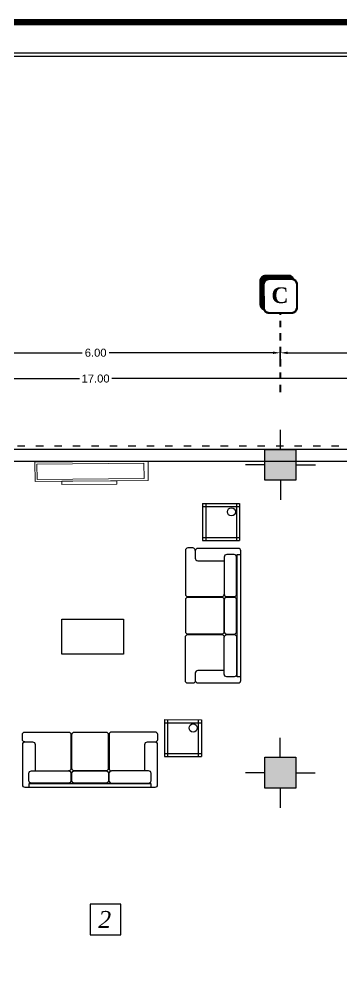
# Model space of a CAD drawing. Header units: metres. Extents: x -1655 to 449, y 40 to 361.
# Drawn here: x 106.97 to 112.21, y 54.24 to 69.73 of the extents above; entities that cross this region are included whole.
import ezdxf

# ---------------------------------------------------------------- set-up
doc = ezdxf.new("R2010")
doc.units = ezdxf.units.M
doc.header["$MEASUREMENT"] = 0
doc.linetypes.add('ACAD_ISO03W100', pattern=[30, 12, -18])
doc.linetypes.add('ACAD_ISO10W100', pattern=[18, 12, -3, 0, -3])
for name, color, linetype in [('A-WALL', 7, 'Continuous'), ('hatch', 8, 'Continuous'), ('TEXT', 3, 'Continuous')]:
    doc.layers.add(name, color=color, linetype=linetype)
for name, color, linetype, lineweight in [('dimention', 2, 'Continuous', 13), ('Layer1', 1, 'Continuous', 40), ('Layer4', 252, 'Continuous', 25)]:
    doc.layers.add(name, color=color, linetype=linetype, lineweight=lineweight)
doc.styles.add('RS', font='timesi.ttf', dxfattribs={"width": 0.7})
doc.styles.add('style1', font='arial.ttf')
doc.styles.add('TIMES NEW ROMAN', font='times.ttf', dxfattribs={"height": 0.2})
doc.dimstyles.new('sitting', dxfattribs={"dimtxt": 0.13, "dimasz": 0.12, "dimexe": 0.05, "dimexo": 0.05, "dimgap": 0.05, "dimtad": 0, "dimzin": 0, "dimdsep": 46, "dimtxsty": 'style1', "dimcen": 0, "dimazin": 0, "dimtm": 1e-09, "dimtfac": 1, "dimtofl": 0, "dimtmove": 1, "dimatfit": 3, "dimldrblk": 'DOT', "dimfxl": 0.1, "dimfxlon": 1, "dimtolj": 1, "dimtzin": 0, "dimarcsym": 0})
pattern_1 = [(0, (-6358.6634, -1788.7794), (0, 6.985), [5.08, -1.905]), (90, (-6358.6634, -1788.7794), (-6.985, 4e-16), [5.08, -1.905])]

# ---------------------------------------------------------------- blocks, each defined once
blk = doc.blocks.new('kadr behi')
at = {"layer": 'Layer4'}
for p, q in [((5022.737, 2011.631), (5061.737, 2011.631)), ((5022.737, 2011.581), (5061.737, 2011.581))]:
    blk.add_line(p, q, dxfattribs=at)
at = {"layer": 'Layer4', "const_width": 0.1}
blk.add_lwpolyline([(5021.737, 2012.131), (5062.737, 2012.131), (5062.737, 1983.431), (5021.737, 1983.431)], close=True, dxfattribs=at)
blk = doc.blocks.new('5050new')
h = blk.add_hatch(color=256)
h.dxf.hatch_style = 1
h.paths.add_polyline_path([(6309.307, 1826.545), (6308.807, 1826.545), (6308.807, 1826.045), (6309.307, 1826.045)])
for p, q in [((6309.057, 1826.545), (6309.057, 1826.863)), ((6308.807, 1826.295), (6308.489, 1826.295)), ((6309.307, 1826.295), (6309.625, 1826.295)), ((6309.057, 1826.045), (6309.057, 1825.727))]:
    blk.add_line(p, q)
blk.add_lwpolyline([(6308.807, 1826.545), (6309.307, 1826.545), (6309.307, 1826.045), (6308.807, 1826.045)], close=True)
blk = doc.blocks.new('axha')
for p in [(113.877, 27.576), (113.876, 22.576)]:
    blk.add_blockref('5050new', p)
blk = doc.blocks.new('axis')
at = {"layer": 'hatch'}
h = blk.add_hatch(dxfattribs=at)
h.set_pattern_fill('ANSI31', color=256, scale=0.003, angle=90)
h.set_pattern_definition([(135, (0, 0), (-0.00673519209, -0.00673519209), [])])
h.paths.add_polyline_path([(767.48, 242.255, 0.414214), (767.384, 242.159), (767.384, 241.79, 0.308343), (767.445, 241.701, -0.09388), (767.438, 241.736), (767.438, 242.105, -0.414214), (767.534, 242.201), (767.903, 242.201, -0.09388), (767.938, 242.194, 0.308343), (767.848, 242.255)])
at = {"layer": 'Layer4'}
blk.add_lwpolyline([(767.938, 242.194, 0.308343), (767.848, 242.255), (767.48, 242.255, 0.414214), (767.384, 242.159), (767.384, 241.79, 0.308343), (767.445, 241.701, 0.308343)], format="xyb", dxfattribs=at)
for points in [[(767.534, 241.64), (767.903, 241.64, 0.414214), (767.999, 241.736), (767.999, 242.105, 0.414214), (767.903, 242.201), (767.534, 242.201, 0.414214), (767.438, 242.105), (767.438, 241.736, 0.414214)], [(767.534, 241.655), (767.903, 241.655, 0.414214), (767.984, 241.736), (767.984, 242.105, 0.414214), (767.903, 242.186), (767.534, 242.186, 0.414214), (767.453, 242.105), (767.453, 241.736, 0.414214)]]:
    blk.add_lwpolyline(points, format="xyb", close=True, dxfattribs=at)
blk = doc.blocks.new('*D111')
at = {"layer": 'DEFPOINTS', "color": 0, "transparency": 16777216}
for p in [(6609.94, 1855.689), (6603.94, 1855.047), (6609.94, 1855.047)]:
    blk.add_point(p, dxfattribs=at)
at = {"layer": 'dimention', "color": 0, "lineweight": -2, "transparency": 16777216}
for p, q in [((6603.94, 1855.589), (6603.94, 1855.739)), ((6604.06, 1855.689), (6606.721, 1855.689)), ((6609.82, 1855.689), (6607.159, 1855.689)), ((6609.94, 1855.589), (6609.94, 1855.739))]:
    blk.add_line(p, q, dxfattribs=at)
at = {"layer": 'dimention', "color": 0, "transparency": 16777216}
for points in [[(6604.06, 1855.709), (6604.06, 1855.669), (6603.94, 1855.689)], [(6609.82, 1855.709), (6609.82, 1855.669), (6609.94, 1855.689)]]:
    blk.add_solid(points, dxfattribs=at)
at = {"layer": 'dimention', "color": 0, "transparency": 16777216, "insert": (6606.94, 1855.689), "char_height": 0.13, "attachment_point": 5, "rotation": 359.9997, "style": 'style1'}
blk.add_mtext('\\A1;6.00', dxfattribs=at)
blk = doc.blocks.new('_Dot')
at = {"color": 0, "linetype": 'ByBlock', "lineweight": -2}
blk.add_line((-0.5, 0), (-1, 0), dxfattribs=at)
at = {"color": 0, "linetype": 'ByBlock', "const_width": 0.5}
blk.add_lwpolyline([(-0.25, 0, 1), (0.25, 0, 1)], format="xyb", close=True, dxfattribs=at)
blk = doc.blocks.new('*D112')
at = {"layer": 'DEFPOINTS', "color": 0, "transparency": 16777216}
for p in [(6615.44, 1855.688), (6609.938, 1855.047), (6615.44, 1855.047)]:
    blk.add_point(p, dxfattribs=at)
at = {"layer": 'dimention', "color": 0, "lineweight": -2, "transparency": 16777216}
for p, q in [((6609.938, 1855.588), (6609.938, 1855.738)), ((6610.058, 1855.688), (6612.47, 1855.688)), ((6615.32, 1855.688), (6612.908, 1855.688)), ((6615.44, 1855.588), (6615.44, 1855.738))]:
    blk.add_line(p, q, dxfattribs=at)
at = {"layer": 'dimention', "color": 0, "transparency": 16777216}
for points in [[(6610.058, 1855.708), (6610.058, 1855.668), (6609.938, 1855.688)], [(6615.32, 1855.708), (6615.32, 1855.668), (6615.44, 1855.688)]]:
    blk.add_solid(points, dxfattribs=at)
at = {"layer": 'dimention', "color": 0, "transparency": 16777216, "insert": (6612.689, 1855.688), "char_height": 0.13, "attachment_point": 5, "rotation": 0.0036, "style": 'style1'}
blk.add_mtext('\\A1;5.50', dxfattribs=at)
blk = doc.blocks.new('*D114')
at = {"layer": 'DEFPOINTS', "color": 0, "transparency": 16777216}
for p in [(6615.44, 1855.27), (6598.438, 1855.047), (6615.44, 1855.047)]:
    blk.add_point(p, dxfattribs=at)
at = {"layer": 'dimention', "color": 0, "lineweight": -2, "transparency": 16777216}
for p, q in [((6598.438, 1855.17), (6598.438, 1855.32)), ((6598.558, 1855.27), (6606.676, 1855.27)), ((6615.32, 1855.27), (6607.202, 1855.27)), ((6615.44, 1855.17), (6615.44, 1855.32))]:
    blk.add_line(p, q, dxfattribs=at)
at = {"layer": 'dimention', "color": 0, "transparency": 16777216}
for points in [[(6598.558, 1855.29), (6598.558, 1855.25), (6598.438, 1855.27)], [(6615.32, 1855.29), (6615.32, 1855.25), (6615.44, 1855.27)]]:
    blk.add_solid(points, dxfattribs=at)
at = {"layer": 'dimention', "color": 0, "transparency": 16777216, "insert": (6606.939, 1855.27), "char_height": 0.13, "attachment_point": 5, "style": 'style1'}
blk.add_mtext('\\A1;17.00', dxfattribs=at)
blk = doc.blocks.new('AXBANDI123ABC')
at = {"layer": 'Layer1', "linetype": 'ACAD_ISO10W100', "ltscale": 0.01}
blk.add_line((6609.94, 1855.047), (6609.94, 1856.33), dxfattribs=at)
at = {"layer": 'Layer1', "rotation": 0.008750763624052854}
blk.add_blockref('axis', (5842.258, 1614.573), dxfattribs=at)
at = {"layer": 'TEXT', "color": 9, "true_color": 0xc7c8ca, "insert": (6610.073, 1856.751), "char_height": 0.2556, "attachment_point": 3, "rotation": 0.0088, "style": 'TIMES NEW ROMAN'}
blk.add_mtext_dynamic_manual_height_columns('{\\fTimes New Roman|b1|i0|c178|p18;C}', width=0.30135, gutter_width=12.5, heights=[0], dxfattribs=at)
at = {"layer": 'dimention', "color": 9, "true_color": 0xc7c8ca}
for p1, p2, distance, picture, middle in [((6603.94, 1855.047), (6609.94, 1855.047), 0.642, '*D111', (6606.94, 1855.689)), ((6609.938, 1855.047), (6615.44, 1855.047), 0.641, '*D112', (6612.689, 1855.688)), ((6598.438, 1855.047), (6615.44, 1855.047), 0.223, '*D114', (6606.939, 1855.27))]:
    dim = blk.add_aligned_dim(p1=p1, p2=p2, distance=distance, dimstyle='sitting', override={"dimarcsym": 1}, dxfattribs=at)
    dim.commit()
    dim.dimension.update_dxf_attribs({"geometry": picture, "text_midpoint": middle})

msp = doc.modelspace()

# ---------------------------------------------------------------- hatches: boundary and pattern name
at = {"ltscale": 0.1}
h = msp.add_hatch(dxfattribs=at)
h.set_pattern_fill('ANGLE', color=256)
h.set_pattern_definition(pattern_1)
h.paths.add_polyline_path([(111.087, 56.841), (110.787, 56.241), (111.087, 56.241)])
h = msp.add_hatch(dxfattribs=at)
h.set_pattern_fill('ANGLE', color=256)
h.set_pattern_definition(pattern_1)
h.paths.add_polyline_path([(111.087, 56.141), (110.787, 55.541), (111.087, 55.541)])

# ---------------------------------------------------------------- linework, layer by layer
at = {"color": 64, "linetype": 'ACAD_ISO03W100', "ltscale": 0.01}
msp.add_line((116.962, 62.79), (97.43, 62.79), dxfattribs=at)
for p, q in [((116.962, 62.74), (97.502, 62.74)), ((114.41, 62.54), (100.86, 62.54))]:
    msp.add_line(p, q)
at = {"color": 234}
for p, q in [((109.949, 61.86), (110.549, 61.86)), ((109.949, 61.86), (109.949, 61.26)), ((109.949, 61.81), (110.549, 61.81)), ((109.999, 61.86), (109.999, 61.26)), ((110.499, 61.86), (110.499, 61.26)), ((110.549, 61.86), (110.549, 61.26)), ((109.949, 61.31), (110.549, 61.31)), ((109.949, 61.26), (110.549, 61.26)), ((109.329, 58.352), (109.929, 58.351)), ((109.329, 58.352), (109.329, 57.752)), ((109.329, 58.302), (109.929, 58.301)), ((109.379, 58.352), (109.379, 57.752)), ((109.879, 58.351), (109.879, 57.751)), ((109.929, 58.351), (109.929, 57.751)), ((109.329, 57.802), (109.929, 57.801)), ((109.329, 57.752), (109.929, 57.751))]:
    msp.add_line(p, q, dxfattribs=at)
at = {"color": 234, "lineweight": 0}
for points in [[(107.224, 62.532), (109.062, 62.547), (109.064, 62.233), (107.227, 62.218)], [(107.259, 62.501), (108.996, 62.515), (108.998, 62.264), (107.261, 62.249)], [(107.664, 62.221), (108.555, 62.229), (108.555, 62.175), (107.664, 62.168)]]:
    msp.add_lwpolyline(points, close=True, dxfattribs=at)
at = {"color": 234}
for points in [[(109.83, 61.099, 0.414214), (109.79, 61.139), (109.71, 61.139, 0.414214), (109.67, 61.099), (109.67, 60.389, 0.414214), (109.71, 60.349), (110.26, 60.349, 0.414214), (110.3, 60.389)], [(110.3, 59.148), (109.87, 59.148, 0.414214), (109.83, 59.108), (109.83, 58.988, 0.414214), (109.87, 58.948), (110.53, 58.948, 0.414214), (110.57, 58.988), (110.57, 61.092, 0.414214), (110.53, 61.132), (109.87, 61.132, 0.414214), (109.83, 61.093), (109.83, 60.973, 0.414214), (109.87, 60.932), (110.3, 60.932)], [(109.83, 58.982, -0.414214), (109.79, 58.942), (109.71, 58.942, -0.414214), (109.67, 58.982), (109.67, 59.692, -0.414214), (109.71, 59.732), (110.26, 59.732, -0.414214), (110.3, 59.692)], [(107.061, 57.99, -0.414214), (107.021, 58.03), (107.021, 58.11, -0.414214), (107.061, 58.15), (107.771, 58.15, -0.414214), (107.811, 58.11), (107.811, 57.56, -0.414214), (107.771, 57.52)], [(109.179, 57.99, 0.414214), (109.219, 58.03), (109.219, 58.11, 0.414214), (109.179, 58.15), (108.469, 58.15, 0.414214), (108.429, 58.11), (108.429, 57.56, 0.414214), (108.469, 57.52)], [(109.012, 57.52), (109.012, 57.95, -0.414214), (109.052, 57.99), (109.172, 57.99, -0.414214), (109.212, 57.95), (109.212, 57.29, -0.414214), (109.172, 57.25), (107.068, 57.25, -0.414214), (107.028, 57.29), (107.028, 57.95, -0.414214), (107.068, 57.99), (107.188, 57.99, -0.414214), (107.228, 57.95), (107.228, 57.52)]]:
    msp.add_lwpolyline(points, format="xyb", dxfattribs=at)
for points in [[(110.5, 60.992, 0.414214), (110.46, 61.032), (110.34, 61.032, 0.414214), (110.3, 60.992), (110.3, 60.39, 0.414214), (110.34, 60.35), (110.46, 60.35, 0.414214), (110.5, 60.39)], [(109.71, 60.335, 0.414214), (109.67, 60.295), (109.67, 59.783, 0.414214), (109.71, 59.743), (110.26, 59.743, 0.414214), (110.3, 59.783), (110.3, 60.295, 0.414214), (110.26, 60.335)], [(110.5, 60.295, 0.414214), (110.46, 60.335), (110.34, 60.335, 0.414214), (110.3, 60.295), (110.3, 59.782, 0.414214), (110.34, 59.742), (110.46, 59.742, 0.414214), (110.5, 59.782)], [(110.5, 59.088, -0.414214), (110.46, 59.048), (110.34, 59.048, -0.414214), (110.3, 59.088), (110.3, 59.692, -0.414214), (110.34, 59.732), (110.46, 59.732, -0.414214), (110.5, 59.692)], [(107.826, 58.11, -0.414214), (107.866, 58.15), (108.377, 58.15, -0.414214), (108.417, 58.11), (108.417, 57.56, -0.414214), (108.377, 57.52), (107.866, 57.52, -0.414214), (107.826, 57.56)], [(107.168, 57.32, -0.414214), (107.128, 57.36), (107.128, 57.48, -0.414214), (107.168, 57.52), (107.771, 57.52, -0.414214), (107.811, 57.48), (107.811, 57.36, -0.414214), (107.771, 57.32)], [(107.866, 57.32, -0.414214), (107.826, 57.36), (107.826, 57.48, -0.414214), (107.866, 57.52), (108.379, 57.52, -0.414214), (108.419, 57.48), (108.419, 57.36, -0.414214), (108.379, 57.32)], [(109.072, 57.32, 0.414214), (109.112, 57.36), (109.112, 57.48, 0.414214), (109.072, 57.52), (108.468, 57.52, 0.414214), (108.428, 57.48), (108.428, 57.36, 0.414214), (108.468, 57.32)]]:
    msp.add_lwpolyline(points, format="xyb", close=True, dxfattribs=at)
for points in [[(110.57, 59.048), (110.51, 59.048), (110.51, 61.032), (110.57, 61.032)], [(109.112, 57.25), (109.112, 57.31), (107.128, 57.31), (107.128, 57.25)]]:
    msp.add_lwpolyline(points, dxfattribs=at)
msp.add_lwpolyline([(107.66, 59.981), (108.662, 59.981), (108.662, 59.416), (107.66, 59.416)], close=True, dxfattribs=at)
for centre in [(110.417, 61.726), (109.796, 58.217)]:
    msp.add_circle(centre, 0.0661, dxfattribs=at)
at = {"layer": 'A-WALL', "color": 6, "ltscale": 0.1}
msp.add_lwpolyline([(108.62, 55.358), (108.12, 55.358), (108.12, 54.858), (108.62, 54.858)], close=True, dxfattribs=at)

# ---------------------------------------------------------------- block references
for name, p in [('axha', (-6311.722, -1791.381)), ('kadr behi', (-4933.516, -1942.456)), ('AXBANDI123ABC', (-6498.728, -1791.381))]:
    msp.add_blockref(name, p)

# ---------------------------------------------------------------- texts
at = {"layer": 'Layer4', "color": 6, "style": 'RS'}
msp.add_text('2', height=0.277, dxfattribs=at).set_placement((108.254, 54.968))

doc.saveas('drawing.dxf')
